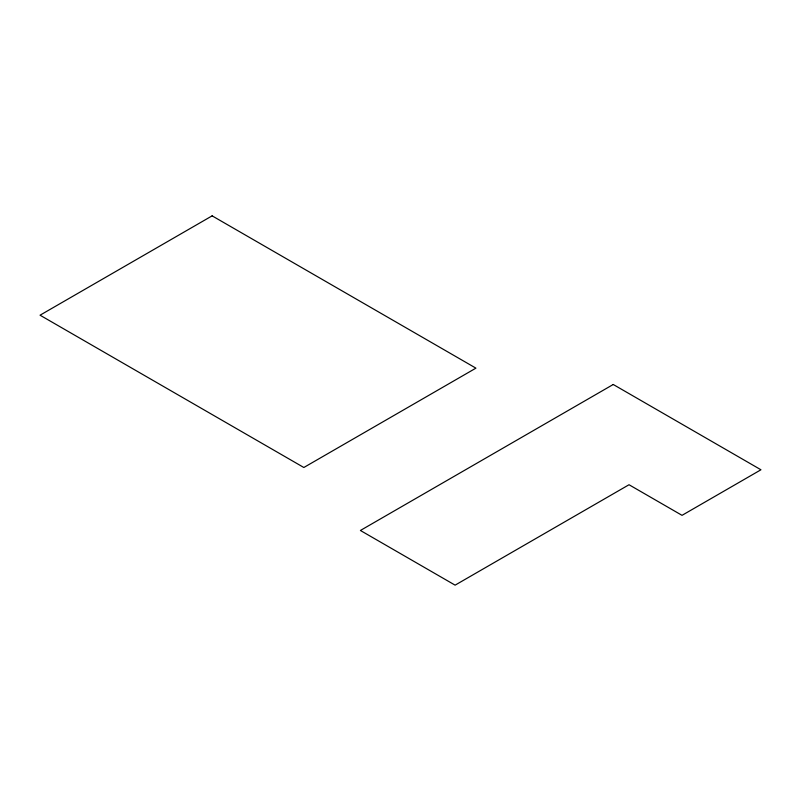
<?xml version="1.0" encoding="UTF-8"?>
<svg xmlns="http://www.w3.org/2000/svg" width="801" height="801" viewBox="0 0 801 801"><rect width="100%" height="100%" fill="white"/><g stroke="black" fill="none" stroke-linecap="round" stroke-linejoin="round"><path stroke-width="1.2" d="M212.125 215.849L40.05 315.194L303.839 467.494L475.914 368.15L212.125 215.849M613.236 384.49L360.4 530.472L455.108 585.151L629.025 484.735L682.031 515.343L760.95 469.776L613.236 384.49"/></g></svg>
